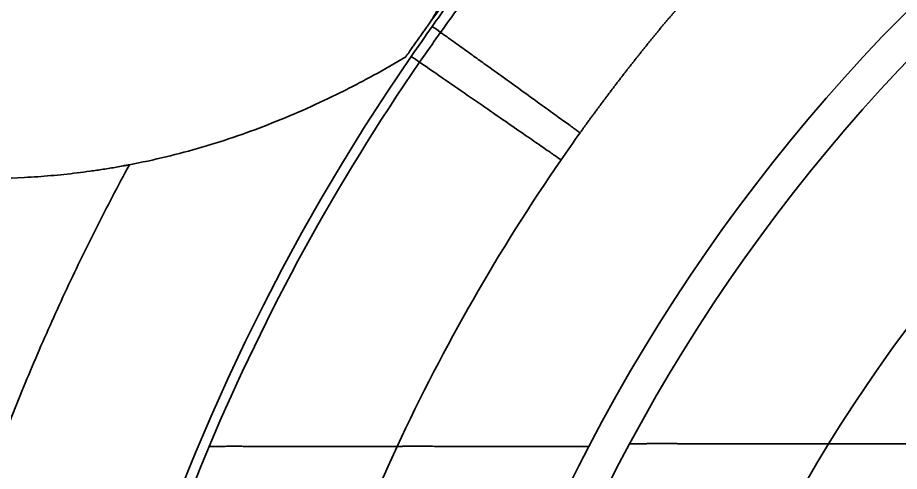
# Model space of a CAD drawing. Header units: millimetres. Extents: x -742 to 742, y -525 to 525.
# Drawn here: x -349.78 to -319.22, y 176.04 to 191.76 of the extents above; entities that cross this region are included whole.
import ezdxf

# ---------------------------------------------------------------- set-up
doc = ezdxf.new("R2010")
doc.units = ezdxf.units.MM
doc.layers.add('粗实线层', color=7, linetype='Continuous', lineweight=35)

msp = doc.modelspace()

# ---------------------------------------------------------------- linework, layer by layer
at = {"layer": '粗实线层'}
for radius, start, end in [(62.102, 95.32316, 152.44433), (60.894, 95.40482, 151.75376), (54.914, 95.5183, 148.3456), (74.515, 141.39493, 144.32714), (74.366, 145.39137, 214.60863), (74.015, 145.39137, 157.16043), (68.058, 144.43114, 145.39131), (68.058, 145.39131, 155.03137), (60.894, 151.75349, 174.56704), (54.914, 148.3453, 174.4156), (49.425, 144.3385, 174.1252), (74.013, 157.16043, 175.82604), (68.058, 155.03112, 175.1452), (62.099, 152.44406, 174.65809)]:
    msp.add_arc((-274.93, 148.179), radius, start, end, dxfattribs=at)
for points, degree, knots in [([(-335.463, 191.633), (-335.45, 191.653), (-335.425, 191.694), (-335.388, 191.756), (-335.352, 191.817), (-335.315, 191.878), (-335.279, 191.94), (-335.244, 192.001), (-335.208, 192.062), (-335.173, 192.123), (-335.138, 192.184), (-335.104, 192.245), (-335.07, 192.306), (-335.036, 192.366), (-335.002, 192.427), (-334.969, 192.488), (-334.936, 192.548), (-334.903, 192.609), (-334.87, 192.669), (-334.838, 192.729), (-334.806, 192.789), (-334.775, 192.85), (-334.743, 192.91), (-334.712, 192.97), (-334.681, 193.03), (-334.651, 193.089), (-334.62, 193.149), (-334.59, 193.209), (-334.561, 193.268), (-334.531, 193.328), (-334.502, 193.387), (-334.473, 193.447), (-334.399, 193.599), (-334.282, 193.846), (-334.125, 194.195), (-333.971, 194.555), (-333.82, 194.924), (-333.695, 195.246), (-333.586, 195.536), (-333.486, 195.811), (-333.367, 196.146), (-333.231, 196.542), (-333.108, 196.911), (-333.004, 197.227), (-332.926, 197.466), (-332.854, 197.687), (-332.788, 197.889), (-332.728, 198.074), (-332.673, 198.242), (-332.624, 198.391), (-332.562, 198.576), (-332.488, 198.796), (-332.399, 199.054), (-332.313, 199.297), (-332.23, 199.527), (-332.149, 199.743), (-332.05, 199.999), (-331.93, 200.293), (-331.787, 200.621), (-331.644, 200.929), (-331.534, 201.15), (-331.459, 201.291), (-331.423, 201.359), (-331.386, 201.427), (-331.349, 201.494), (-331.311, 201.56), (-331.273, 201.626), (-331.235, 201.691), (-331.197, 201.755), (-331.158, 201.819), (-331.119, 201.882), (-331.079, 201.944), (-331.04, 202.005), (-331, 202.066), (-330.959, 202.127), (-330.918, 202.187), (-330.877, 202.246), (-330.835, 202.304), (-330.794, 202.362), (-330.751, 202.42), (-330.709, 202.477), (-330.665, 202.533), (-330.622, 202.589), (-330.578, 202.644), (-330.534, 202.699), (-330.489, 202.753), (-330.444, 202.807), (-330.399, 202.86), (-330.353, 202.913), (-330.307, 202.965), (-330.26, 203.017), (-330.213, 203.068), (-330.165, 203.119), (-330.117, 203.169), (-330.069, 203.219), (-330.036, 203.252), (-330.02, 203.269)], 3, [0, 0, 0, 0, 0.071151, 0.142071, 0.212761, 0.283224, 0.353464, 0.423482, 0.493281, 0.562865, 0.632234, 0.701393, 0.770343, 0.839086, 0.907625, 0.975963, 1.044101, 1.112042, 1.179788, 1.247341, 1.314703, 1.381877, 1.448865, 1.515668, 1.582288, 1.648725, 1.71498, 1.781049, 1.846934, 1.912633, 1.978145, 2.043469, 2.108605, 2.478235, 2.856549, 3.243504, 3.639031, 4.042972, 4.269926, 4.560416, 4.914131, 5.330538, 5.809414, 6.079276, 6.330566, 6.563351, 6.777667, 6.973518, 7.150879, 7.309727, 7.450056, 7.739833, 8.015841, 8.278043, 8.526439, 8.761046, 8.981842, 9.365803, 9.730634, 10.076502, 10.403821, 10.483013, 10.56162, 10.639657, 10.717139, 10.794081, 10.8705, 10.94641, 11.021827, 11.096769, 11.17125, 11.245288, 11.318899, 11.392101, 11.46491, 11.537343, 11.609418, 11.681153, 11.752565, 11.823672, 11.894492, 11.965043, 12.035344, 12.105414, 12.17527, 12.244932, 12.314417, 12.383747, 12.452938, 12.522011, 12.590984, 12.659877, 12.728709, 12.7975, 12.866268, 12.935035, 12.935035, 12.935035, 12.935035]), ([(-331.014, 196.471), (-331.196, 196.263), (-331.555, 195.843), (-332.264, 194.994), (-333.48, 193.481), (-334.477, 192.151), (-335.121, 191.251)], 3, [0, 0, 0, 0, 0.830596, 1.661191, 3.322382, 6.644765, 6.644765, 6.644765, 6.644765]), ([(-333.16, 194.672), (-333.254, 194.538), (-333.347, 194.404), (-333.534, 194.135), (-333.627, 194.001), (-333.907, 193.598), (-334.093, 193.33), (-334.374, 192.928), (-334.468, 192.794), (-334.656, 192.526), (-334.75, 192.393), (-335.034, 191.992), (-335.224, 191.726), (-335.411, 191.458)], 3, [0, 0, 0, 0, 0.490479, 0.490479, 0.980957, 0.980957, 1.961915, 1.961915, 2.452393, 2.452393, 2.942872, 2.942872, 3.923829, 3.923829, 3.923829, 3.923829]), ([(-326.739, 192.292), (-326.765, 192.262), (-326.816, 192.202), (-326.893, 192.112), (-326.97, 192.022), (-327.047, 191.931), (-327.124, 191.84), (-327.201, 191.748), (-327.278, 191.657), (-327.355, 191.564), (-327.433, 191.472), (-327.51, 191.379), (-327.587, 191.285), (-327.664, 191.191), (-327.741, 191.097), (-327.819, 191.003), (-327.896, 190.908), (-327.973, 190.812), (-328.05, 190.717), (-328.128, 190.62), (-328.205, 190.524), (-328.282, 190.427), (-328.36, 190.33), (-328.437, 190.232), (-328.514, 190.134), (-328.592, 190.035), (-328.669, 189.936), (-328.746, 189.837), (-328.824, 189.737), (-328.901, 189.637), (-328.978, 189.537), (-329.055, 189.436), (-329.133, 189.335), (-329.21, 189.233), (-329.287, 189.131), (-329.364, 189.028), (-329.442, 188.926), (-329.519, 188.822), (-329.596, 188.719), (-329.673, 188.614), (-329.75, 188.51), (-329.828, 188.405), (-329.905, 188.3), (-329.982, 188.194), (-330.059, 188.088), (-330.136, 187.981), (-330.213, 187.874), (-330.264, 187.803), (-330.29, 187.767)], 3, [0, 0, 0, 0, 0.118127, 0.236561, 0.355303, 0.474352, 0.59371, 0.713375, 0.833348, 0.953629, 1.074218, 1.195115, 1.316321, 1.437834, 1.559656, 1.681786, 1.804225, 1.926972, 2.050028, 2.173392, 2.297066, 2.421047, 2.545338, 2.669938, 2.794846, 2.920063, 3.04559, 3.171426, 3.29757, 3.424024, 3.550788, 3.67786, 3.805242, 3.932934, 4.060935, 4.189245, 4.317865, 4.446795, 4.576035, 4.705584, 4.835443, 4.965612, 5.096091, 5.22688, 5.357979, 5.489388, 5.621107, 5.753136, 5.753136, 5.753136, 5.753136]), ([(-330.29, 187.767), (-330.294, 187.771), (-330.303, 187.778), (-330.326, 187.795), (-330.376, 187.832), (-330.472, 187.903), (-330.629, 188.017), (-330.887, 188.205), (-331.292, 188.499), (-331.903, 188.939), (-332.608, 189.447), (-333.262, 189.917), (-333.815, 190.314), (-334.242, 190.62), (-334.605, 190.881), (-334.899, 191.091), (-335.047, 191.197), (-335.121, 191.251)], 3, [0, 0, 0, 0, 0.093072, 0.186144, 0.372288, 0.744576, 1.116865, 1.489153, 2.233729, 2.978305, 3.722882, 4.467458, 4.839746, 5.212034, 5.584323, 5.770467, 5.956611, 5.956611, 5.956611, 5.956611]), ([(-345.907, 186.666), (-345.058, 186.827), (-344.22, 187.029), (-342.569, 187.513), (-341.756, 187.794), (-340.552, 188.27), (-340.154, 188.438), (-339.364, 188.792), (-338.777, 189.069), (-338.201, 189.362), (-337.819, 189.562), (-337.63, 189.663), (-337.065, 189.971), (-336.694, 190.184), (-336.327, 190.403)], 3, [0, 0, 0, 0, 2.583938, 2.583938, 5.167876, 5.167876, 6.459845, 6.459845, 7.751814, 8.397798, 8.397798, 9.043783, 9.043783, 10.335752, 10.335752, 10.335752, 10.335752]), ([(-336.196, 190.593), (-336.209, 190.561), (-336.223, 190.54), (-336.235, 190.522), (-336.287, 190.474), (-336.3, 190.456), (-336.313, 190.436), (-336.327, 190.403)], 2, [0, 0, 0, 0.0582213, 0.0582213, 0.1164427, 0.174664, 0.174664, 0.2328854, 0.2328854, 0.2328854]), ([(-330.945, 186.834), (-330.981, 186.859), (-331.044, 186.902), (-331.221, 187.024), (-331.335, 187.103), (-331.612, 187.294), (-331.775, 187.407), (-332.143, 187.661), (-332.348, 187.802), (-332.795, 188.111), (-333.036, 188.277), (-333.547, 188.63), (-333.817, 188.815), (-334.375, 189.201), (-334.664, 189.4), (-335.251, 189.805), (-335.549, 190.011), (-335.848, 190.217)], 3, [0, 0, 0, 0, 0.744566, 0.744566, 1.489131, 1.489131, 2.233697, 2.233697, 2.978262, 2.978262, 3.722828, 3.722828, 4.467393, 4.467393, 5.211959, 5.211959, 5.956524, 5.956524, 5.956524, 5.956524]), ([(-345.907, 186.666), (-350.687, 177.865), (-353.168, 168.097), (-354.406, 163.22), (-355.035, 158.228), (-355.669, 153.202), (-355.669, 148.177), (-355.668, 143.153), (-355.034, 138.125), (-354.403, 133.131), (-353.165, 128.257), (-350.682, 118.487), (-345.901, 109.69)], 2, [0, 0, 0, 20.055684, 20.055684, 30.083526, 30.083526, 40.111369, 40.111369, 50.139211, 50.139211, 60.167053, 60.167053, 80.222737, 80.222737, 80.222737]), ([(-345.907, 186.666), (-345.945, 186.659), (-346.02, 186.644), (-346.171, 186.616), (-346.36, 186.582), (-346.587, 186.544), (-346.889, 186.495), (-347.267, 186.44), (-347.872, 186.361), (-348.629, 186.283), (-349.843, 186.197), (-351.063, 186.174), (-352.124, 186.202), (-352.738, 186.233), (-353.045, 186.254), (-353.198, 186.265)], 3, [0, 0, 0, 0, 0.114432, 0.228863, 0.457727, 0.68659, 0.915453, 1.37318, 1.830907, 2.74636, 3.661813, 5.492719, 6.408172, 6.865899, 7.323627, 7.323627, 7.323627, 7.323627]), ([(-328.572, 176.998), (-328.558, 176.998), (-328.529, 176.998), (-328.486, 176.999), (-328.444, 177), (-328.401, 177), (-328.359, 177.001), (-328.316, 177.001), (-328.274, 177.001), (-328.232, 177.002), (-328.191, 177.002), (-328.149, 177.003), (-328.108, 177.003), (-328.066, 177.003), (-328.025, 177.003), (-327.984, 177.004), (-327.944, 177.004), (-327.903, 177.004), (-327.863, 177.004), (-327.822, 177.004), (-327.782, 177.005), (-327.742, 177.005), (-327.703, 177.005), (-327.663, 177.005), (-327.624, 177.005), (-327.585, 177.005), (-327.546, 177.005), (-327.507, 177.005), (-327.468, 177.005), (-327.43, 177.005), (-327.391, 177.005), (-327.353, 177.005), (-327.315, 177.005), (-327.278, 177.005), (-327.24, 177.005), (-327.203, 177.005), (-327.165, 177.004), (-327.128, 177.004), (-327.092, 177.004), (-327.055, 177.004), (-327.019, 177.004), (-326.982, 177.004), (-326.946, 177.004), (-326.91, 177.004), (-326.875, 177.003), (-326.839, 177.003), (-326.804, 177.003), (-326.769, 177.003), (-326.734, 177.003), (-326.699, 177.002), (-326.664, 177.002), (-326.63, 177.002), (-326.596, 177.002), (-326.562, 177.002), (-326.528, 177.001), (-326.494, 177.001), (-326.461, 177.001), (-326.428, 177.001), (-326.395, 177.001), (-326.362, 177), (-326.329, 177), (-326.296, 177), (-326.264, 177), (-326.232, 177), (-326.2, 176.999), (-326.168, 176.999), (-326.137, 176.999), (-326.105, 176.999), (-326.074, 176.999), (-326.043, 176.998), (-326.013, 176.998), (-325.982, 176.998), (-325.951, 176.998), (-325.921, 176.998), (-325.891, 176.997), (-325.861, 176.997), (-325.832, 176.997), (-325.802, 176.997), (-325.773, 176.997), (-325.744, 176.997), (-325.715, 176.997), (-325.686, 176.996), (-325.658, 176.996), (-325.629, 176.996), (-325.601, 176.996), (-325.573, 176.996), (-325.545, 176.996), (-325.518, 176.996), (-325.49, 176.995), (-325.463, 176.995), (-325.436, 176.995), (-325.409, 176.995), (-325.383, 176.995), (-325.356, 176.995), (-325.33, 176.995), (-325.304, 176.995), (-325.278, 176.995), (-325.252, 176.995), (-325.226, 176.995), (-325.201, 176.995), (-325.176, 176.995), (-325.151, 176.995), (-325.126, 176.994), (-325.101, 176.994), (-325.077, 176.994), (-325.052, 176.994), (-325.028, 176.994), (-325.004, 176.994), (-324.981, 176.994), (-324.957, 176.994), (-324.934, 176.994), (-324.91, 176.994), (-324.887, 176.994), (-324.864, 176.994), (-324.842, 176.994), (-324.819, 176.994), (-324.797, 176.995), (-324.774, 176.995), (-324.752, 176.995), (-324.731, 176.995), (-324.709, 176.995), (-324.687, 176.995), (-324.666, 176.995), (-324.645, 176.995), (-324.624, 176.995), (-324.603, 176.995), (-324.582, 176.995), (-324.562, 176.995), (-324.542, 176.995), (-324.521, 176.995), (-324.501, 176.995), (-324.482, 176.996), (-324.462, 176.996), (-324.442, 176.996), (-324.423, 176.996), (-324.404, 176.996), (-324.385, 176.996), (-324.366, 176.996), (-324.348, 176.996), (-324.329, 176.996), (-324.311, 176.997), (-324.292, 176.997), (-324.274, 176.997), (-324.257, 176.997), (-324.239, 176.997), (-324.221, 176.997), (-324.204, 176.997), (-324.187, 176.997), (-324.17, 176.997), (-324.153, 176.998), (-324.136, 176.998), (-324.119, 176.998), (-324.103, 176.998), (-324.087, 176.998), (-324.07, 176.998), (-324.054, 176.998), (-324.039, 176.998), (-324.023, 176.999), (-324.007, 176.999), (-323.992, 176.999), (-323.977, 176.999), (-323.962, 176.999), (-323.947, 176.999), (-323.932, 176.999), (-323.917, 176.999), (-323.903, 176.999), (-323.888, 176.999), (-323.874, 177), (-323.86, 177), (-323.846, 177), (-323.832, 177), (-323.819, 177), (-323.805, 177), (-323.792, 177), (-323.779, 177), (-323.766, 177), (-323.753, 177), (-323.74, 177), (-323.709, 177), (-323.661, 177), (-323.596, 177), (-323.531, 177), (-323.468, 177), (-323.406, 177), (-323.346, 177), (-323.286, 177), (-323.227, 177), (-323.17, 177), (-323.114, 177), (-323.058, 177), (-323.004, 176.999), (-322.951, 176.999), (-322.899, 176.999), (-322.849, 176.999), (-322.799, 176.999), (-322.751, 176.999), (-322.703, 176.999), (-322.657, 176.999), (-322.612, 176.998), (-322.568, 176.998), (-322.525, 176.998), (-322.483, 176.998), (-322.442, 176.998), (-322.402, 176.998), (-322.364, 176.998), (-322.326, 176.998), (-322.29, 176.998), (-322.255, 176.998), (-322.22, 176.998), (-322.187, 176.998), (-322.155, 176.998), (-322.124, 176.998), (-322.094, 176.998), (-322.065, 176.998), (-322.037, 176.999), (-322.01, 176.999), (-321.984, 176.999), (-321.959, 176.999), (-321.935, 176.999), (-321.913, 176.999), (-321.891, 176.999), (-321.87, 176.999), (-321.85, 176.999), (-321.831, 176.999), (-321.814, 176.999), (-321.797, 176.999), (-321.781, 176.999), (-321.766, 176.999), (-321.752, 176.999), (-321.739, 176.999), (-321.727, 176.999), (-321.716, 176.999), (-321.706, 176.999), (-321.696, 176.999), (-321.688, 176.998), (-321.681, 176.998), (-321.677, 176.998), (-321.674, 176.998)], 3, [0, 0, 0, 0, 0.030752, 0.061392, 0.091921, 0.122338, 0.152645, 0.18284, 0.212924, 0.242897, 0.27276, 0.302511, 0.332151, 0.36168, 0.391099, 0.420407, 0.449604, 0.478691, 0.507667, 0.536533, 0.565288, 0.593933, 0.622467, 0.650891, 0.679205, 0.707409, 0.735503, 0.763486, 0.79136, 0.819123, 0.846777, 0.87432, 0.901754, 0.929078, 0.956293, 0.983398, 1.010393, 1.037278, 1.064054, 1.090721, 1.117278, 1.143726, 1.170065, 1.196294, 1.222414, 1.248425, 1.274327, 1.300119, 1.325803, 1.351378, 1.376844, 1.4022, 1.427449, 1.452588, 1.477619, 1.502541, 1.527354, 1.552059, 1.576655, 1.601142, 1.625522, 1.649792, 1.673955, 1.698009, 1.721955, 1.745792, 1.769522, 1.793143, 1.816656, 1.840062, 1.863359, 1.886548, 1.909629, 1.932603, 1.955468, 1.978226, 2.000876, 2.023418, 2.045853, 2.06818, 2.090399, 2.112511, 2.134515, 2.156412, 2.178201, 2.199883, 2.221458, 2.242925, 2.264286, 2.285538, 2.306684, 2.327722, 2.348654, 2.369478, 2.390195, 2.410806, 2.431309, 2.451705, 2.471994, 2.492177, 2.512253, 2.532222, 2.552084, 2.571839, 2.591488, 2.61103, 2.630465, 2.649794, 2.669016, 2.688132, 2.707142, 2.726044, 2.744841, 2.763531, 2.782115, 2.800592, 2.818963, 2.837228, 2.855386, 2.873439, 2.891385, 2.909225, 2.926959, 2.944587, 2.962109, 2.979525, 2.996835, 3.014039, 3.031137, 3.048129, 3.065016, 3.081796, 3.098471, 3.11504, 3.131503, 3.14786, 3.164112, 3.180258, 3.196299, 3.212234, 3.228063, 3.243787, 3.259405, 3.274918, 3.290326, 3.305628, 3.320824, 3.335915, 3.350901, 3.365782, 3.380557, 3.395227, 3.409792, 3.424251, 3.438606, 3.452855, 3.466999, 3.481038, 3.494972, 3.508801, 3.522525, 3.536144, 3.549658, 3.563067, 3.576371, 3.58957, 3.602664, 3.615654, 3.628539, 3.641319, 3.653994, 3.666564, 3.67903, 3.691391, 3.703648, 3.7158, 3.727847, 3.73979, 3.751628, 3.814293, 3.876625, 3.938625, 4.000297, 4.061642, 4.122662, 4.183358, 4.243734, 4.30379, 4.363529, 4.422952, 4.482062, 4.540861, 4.59935, 4.657531, 4.715407, 4.77298, 4.830251, 4.887222, 4.943896, 5.000274, 5.056358, 5.112151, 5.167655, 5.222871, 5.277802, 5.332449, 5.386815, 5.440902, 5.494712, 5.548248, 5.60151, 5.654502, 5.707226, 5.759683, 5.811876, 5.863808, 5.91548, 5.966895, 6.018055, 6.068962, 6.119619, 6.170029, 6.220192, 6.270113, 6.319792, 6.369234, 6.41844, 6.467412, 6.516154, 6.564668, 6.612956, 6.661021, 6.708866, 6.756493, 6.803906, 6.851106, 6.898097, 6.898097, 6.898097, 6.898097]), ([(-315.093, 176.998), (-315.109, 176.998), (-315.141, 176.997), (-315.189, 176.997), (-315.237, 176.997), (-315.284, 176.996), (-315.332, 176.996), (-315.379, 176.996), (-315.427, 176.996), (-315.474, 176.996), (-315.521, 176.995), (-315.568, 176.995), (-315.615, 176.995), (-315.662, 176.995), (-315.709, 176.995), (-315.756, 176.995), (-315.802, 176.994), (-315.848, 176.994), (-315.895, 176.994), (-315.941, 176.994), (-315.987, 176.994), (-316.033, 176.994), (-316.078, 176.994), (-316.124, 176.994), (-316.169, 176.994), (-316.215, 176.994), (-316.26, 176.994), (-316.305, 176.994), (-316.35, 176.994), (-316.395, 176.994), (-316.439, 176.994), (-316.484, 176.994), (-316.528, 176.994), (-316.572, 176.994), (-316.616, 176.994), (-316.66, 176.994), (-316.704, 176.994), (-316.748, 176.994), (-316.791, 176.995), (-316.834, 176.995), (-316.877, 176.995), (-316.92, 176.995), (-316.963, 176.995), (-317.006, 176.995), (-317.048, 176.995), (-317.091, 176.995), (-317.133, 176.995), (-317.175, 176.995), (-317.217, 176.995), (-317.258, 176.995), (-317.3, 176.995), (-317.341, 176.996), (-317.382, 176.996), (-317.423, 176.996), (-317.464, 176.996), (-317.505, 176.996), (-317.545, 176.996), (-317.586, 176.996), (-317.626, 176.996), (-317.666, 176.996), (-317.706, 176.996), (-317.745, 176.996), (-317.785, 176.996), (-317.824, 176.997), (-317.863, 176.997), (-317.902, 176.997), (-317.941, 176.997), (-317.979, 176.997), (-318.017, 176.997), (-318.056, 176.997), (-318.094, 176.997), (-318.131, 176.997), (-318.169, 176.997), (-318.206, 176.997), (-318.243, 176.997), (-318.281, 176.997), (-318.317, 176.997), (-318.354, 176.997), (-318.39, 176.997), (-318.427, 176.997), (-318.463, 176.997), (-318.499, 176.997), (-318.534, 176.997), (-318.57, 176.997), (-318.605, 176.997), (-318.64, 176.997), (-318.675, 176.997), (-318.71, 176.997), (-318.744, 176.997), (-318.779, 176.997), (-318.813, 176.997), (-318.847, 176.997), (-318.88, 176.997), (-318.914, 176.997), (-318.947, 176.997), (-318.98, 176.997), (-319.013, 176.997), (-319.046, 176.997), (-319.078, 176.997), (-319.11, 176.997), (-319.142, 176.997), (-319.174, 176.997), (-319.206, 176.997), (-319.237, 176.997), (-319.269, 176.997), (-319.3, 176.997), (-319.331, 176.997), (-319.361, 176.997), (-319.392, 176.997), (-319.422, 176.997), (-319.452, 176.997), (-319.482, 176.997), (-319.511, 176.997), (-319.54, 176.997), (-319.57, 176.997), (-319.599, 176.997), (-319.627, 176.997), (-319.656, 176.997), (-319.684, 176.997), (-319.712, 176.997), (-319.883, 176.997), (-320.179, 176.998), (-320.566, 176.998), (-320.9, 176.999), (-321.179, 176.999), (-321.337, 176.998), (-321.417, 176.998), (-321.441, 176.997), (-321.464, 176.997), (-321.486, 176.997), (-321.506, 176.997), (-321.526, 176.997), (-321.544, 176.997), (-321.561, 176.996), (-321.577, 176.996), (-321.593, 176.996), (-321.606, 176.996), (-321.619, 176.996), (-321.631, 176.996), (-321.642, 176.996), (-321.652, 176.997), (-321.66, 176.997), (-321.668, 176.997), (-321.672, 176.997), (-321.674, 176.998)], 3, [0, 0, 0, 0, 0.034794, 0.069516, 0.104164, 0.13874, 0.173243, 0.207673, 0.24203, 0.276314, 0.310525, 0.344663, 0.378727, 0.412719, 0.446637, 0.480481, 0.514253, 0.54795, 0.581575, 0.615125, 0.648603, 0.682006, 0.715336, 0.748592, 0.781774, 0.814882, 0.847917, 0.880877, 0.913764, 0.946576, 0.979315, 1.011979, 1.044569, 1.077085, 1.109527, 1.141895, 1.174188, 1.206407, 1.238551, 1.270622, 1.302617, 1.334539, 1.366386, 1.398158, 1.429856, 1.461479, 1.493027, 1.524501, 1.555901, 1.587225, 1.618475, 1.649651, 1.680751, 1.711777, 1.742728, 1.773605, 1.804406, 1.835133, 1.865785, 1.896362, 1.926864, 1.957292, 1.987645, 2.017923, 2.048126, 2.078254, 2.108307, 2.138286, 2.16819, 2.198019, 2.227773, 2.257452, 2.287057, 2.316587, 2.346042, 2.375422, 2.404728, 2.433959, 2.463115, 2.492197, 2.521204, 2.550136, 2.578994, 2.607778, 2.636486, 2.665121, 2.693681, 2.722166, 2.750578, 2.778915, 2.807177, 2.835366, 2.86348, 2.89152, 2.919487, 2.947379, 2.975197, 3.002941, 3.030612, 3.058208, 3.085731, 3.113181, 3.140557, 3.167859, 3.195088, 3.222243, 3.249326, 3.276335, 3.303271, 3.330134, 3.356924, 3.383642, 3.410286, 3.436858, 3.463358, 3.489784, 3.516139, 3.542421, 3.568632, 3.59477, 3.620836, 4.046551, 4.463934, 4.873737, 5.276823, 5.674164, 5.726928, 5.779399, 5.83158, 5.883474, 5.935084, 5.986412, 6.037463, 6.088238, 6.138742, 6.188978, 6.238948, 6.288657, 6.338108, 6.387304, 6.436249, 6.484947, 6.533401, 6.581615, 6.581615, 6.581615, 6.581615]), ([(-336.627, 176.908), (-336.629, 176.908), (-336.632, 176.908), (-336.637, 176.908), (-336.642, 176.907), (-336.648, 176.907), (-336.653, 176.907), (-336.659, 176.907), (-336.665, 176.907), (-336.672, 176.907), (-336.678, 176.907), (-336.685, 176.907), (-336.692, 176.907), (-336.699, 176.907), (-336.707, 176.907), (-336.714, 176.907), (-336.722, 176.906), (-336.73, 176.906), (-336.738, 176.906), (-336.747, 176.906), (-336.756, 176.906), (-336.765, 176.906), (-336.774, 176.906), (-336.783, 176.906), (-336.793, 176.906), (-336.803, 176.906), (-336.813, 176.906), (-336.823, 176.906), (-336.834, 176.906), (-336.844, 176.906), (-336.855, 176.906), (-336.866, 176.906), (-336.878, 176.906), (-336.889, 176.906), (-336.901, 176.906), (-336.913, 176.906), (-336.925, 176.906), (-336.938, 176.906), (-336.951, 176.906), (-336.963, 176.906), (-336.977, 176.906), (-336.99, 176.907), (-337.003, 176.907), (-337.017, 176.907), (-337.031, 176.907), (-337.045, 176.907), (-337.06, 176.907), (-337.074, 176.907), (-337.089, 176.907), (-337.104, 176.907), (-337.12, 176.907), (-337.135, 176.907), (-337.151, 176.907), (-337.167, 176.907), (-337.183, 176.907), (-337.199, 176.907), (-337.216, 176.907), (-337.232, 176.907), (-337.249, 176.907), (-337.342, 176.907), (-337.528, 176.907), (-337.842, 176.908), (-338.207, 176.908), (-338.531, 176.909), (-338.789, 176.908), (-338.966, 176.908), (-339.157, 176.907), (-339.364, 176.907), (-339.586, 176.906), (-339.824, 176.906), (-340.078, 176.906), (-340.349, 176.906), (-340.568, 176.907), (-340.727, 176.907), (-340.82, 176.907), (-340.913, 176.907), (-341.006, 176.908), (-341.099, 176.908), (-341.191, 176.908), (-341.284, 176.909), (-341.376, 176.909), (-341.468, 176.91), (-341.559, 176.91), (-341.651, 176.91), (-341.742, 176.911), (-341.832, 176.911), (-341.923, 176.911), (-342.013, 176.912), (-342.102, 176.912), (-342.191, 176.912), (-342.28, 176.912), (-342.368, 176.912), (-342.456, 176.912), (-342.543, 176.912), (-342.63, 176.911), (-342.716, 176.911), (-342.802, 176.91), (-342.887, 176.91), (-342.972, 176.909), (-343.056, 176.908), (-343.112, 176.908), (-343.14, 176.907)], 3, [0, 0, 0, 0, 0.024916, 0.049841, 0.074776, 0.099721, 0.124676, 0.149642, 0.174618, 0.199604, 0.224602, 0.24961, 0.274629, 0.29966, 0.324702, 0.349755, 0.374821, 0.399897, 0.424986, 0.450088, 0.475201, 0.500327, 0.525465, 0.550616, 0.57578, 0.600957, 0.626148, 0.651351, 0.676569, 0.701799, 0.727044, 0.752303, 0.777575, 0.802863, 0.828164, 0.85348, 0.878811, 0.904156, 0.929517, 0.954893, 0.980284, 1.005691, 1.031114, 1.056552, 1.082006, 1.107476, 1.132963, 1.158466, 1.183985, 1.209522, 1.235075, 1.260645, 1.286232, 1.311837, 1.337459, 1.363099, 1.388757, 1.414433, 1.440126, 1.465839, 1.830458, 2.209517, 2.603387, 3.012424, 3.163562, 3.323396, 3.491948, 3.66924, 3.855294, 4.050133, 4.253779, 4.466256, 4.687587, 4.758441, 4.828876, 4.898892, 4.968489, 5.037667, 5.106425, 5.174764, 5.242684, 5.310184, 5.377265, 5.443926, 5.510167, 5.575989, 5.64139, 5.706372, 5.770933, 5.835074, 5.898795, 5.962095, 6.024975, 6.087434, 6.149473, 6.211091, 6.272287, 6.333063, 6.393417, 6.453351, 6.512862, 6.512862, 6.512862, 6.512862]), ([(-336.627, 176.908), (-336.626, 176.908), (-336.623, 176.908), (-336.618, 176.908), (-336.612, 176.908), (-336.607, 176.908), (-336.601, 176.909), (-336.595, 176.909), (-336.589, 176.909), (-336.583, 176.909), (-336.576, 176.909), (-336.569, 176.909), (-336.562, 176.909), (-336.555, 176.91), (-336.548, 176.91), (-336.54, 176.91), (-336.532, 176.91), (-336.524, 176.91), (-336.515, 176.91), (-336.507, 176.91), (-336.498, 176.911), (-336.489, 176.911), (-336.479, 176.911), (-336.47, 176.911), (-336.46, 176.911), (-336.45, 176.911), (-336.439, 176.912), (-336.429, 176.912), (-336.418, 176.912), (-336.407, 176.912), (-336.396, 176.912), (-336.384, 176.912), (-336.373, 176.912), (-336.361, 176.912), (-336.348, 176.913), (-336.336, 176.913), (-336.323, 176.913), (-336.31, 176.913), (-336.297, 176.913), (-336.284, 176.913), (-336.27, 176.913), (-336.256, 176.913), (-336.242, 176.913), (-336.228, 176.913), (-336.213, 176.914), (-336.198, 176.914), (-336.183, 176.914), (-336.168, 176.914), (-336.152, 176.914), (-336.137, 176.914), (-336.121, 176.914), (-336.104, 176.914), (-336.088, 176.914), (-336.071, 176.914), (-336.054, 176.914), (-336.037, 176.914), (-336.019, 176.914), (-336.002, 176.914), (-335.984, 176.914), (-335.9, 176.914), (-335.74, 176.913), (-335.48, 176.912), (-335.191, 176.911), (-334.876, 176.91), (-334.538, 176.909), (-334.178, 176.909), (-333.794, 176.909), (-333.38, 176.909), (-332.935, 176.909), (-332.599, 176.909), (-332.388, 176.909), (-332.311, 176.908), (-332.234, 176.908), (-332.157, 176.908), (-332.08, 176.908), (-332.002, 176.908), (-331.924, 176.908), (-331.845, 176.907), (-331.766, 176.907), (-331.688, 176.907), (-331.608, 176.907), (-331.529, 176.906), (-331.449, 176.906), (-331.369, 176.906), (-331.289, 176.906), (-331.209, 176.905), (-331.128, 176.905), (-331.048, 176.905), (-330.967, 176.905), (-330.886, 176.905), (-330.805, 176.905), (-330.723, 176.905), (-330.642, 176.905), (-330.56, 176.905), (-330.479, 176.905), (-330.397, 176.906), (-330.315, 176.906), (-330.233, 176.906), (-330.151, 176.907), (-330.069, 176.907), (-330.014, 176.908), (-329.987, 176.908)], 3, [0, 0, 0, 0, 0.024935, 0.049901, 0.0749, 0.099931, 0.124995, 0.150091, 0.175219, 0.200381, 0.225576, 0.250805, 0.276067, 0.301362, 0.326692, 0.352056, 0.377454, 0.402886, 0.428353, 0.453855, 0.479392, 0.504964, 0.530571, 0.556214, 0.581893, 0.607607, 0.633358, 0.659145, 0.684968, 0.710827, 0.736724, 0.762657, 0.788627, 0.814635, 0.840679, 0.866762, 0.892882, 0.919039, 0.945235, 0.971469, 0.997742, 1.024052, 1.050402, 1.07679, 1.103217, 1.129683, 1.156188, 1.182733, 1.209317, 1.235941, 1.262605, 1.289308, 1.316052, 1.342836, 1.36966, 1.396525, 1.42343, 1.450376, 1.477363, 1.504392, 1.822404, 2.142659, 2.465369, 2.790734, 3.118935, 3.438133, 3.768686, 4.11067, 4.464136, 4.829109, 4.887048, 4.94502, 5.003023, 5.061058, 5.119126, 5.177226, 5.235359, 5.293523, 5.35172, 5.40995, 5.468211, 5.526505, 5.584832, 5.643191, 5.701582, 5.760006, 5.818463, 5.876952, 5.935474, 5.994028, 6.052615, 6.111234, 6.169886, 6.228571, 6.287288, 6.346038, 6.404821, 6.463636, 6.522485, 6.581366, 6.640279, 6.640279, 6.640279, 6.640279])]:
    msp.add_open_spline(points, degree=degree, knots=knots, dxfattribs=at)
for points, degree in [([(-335.463, 191.633), (-336.196, 190.593)], 1), ([(-336.137, 190.417), (-335.897, 190.765), (-335.654, 191.112), (-335.411, 191.458)], 3), ([(-335.121, 191.251), (-335.22, 191.321), (-335.319, 191.392), (-335.411, 191.458)], 3), ([(-335.848, 190.217), (-335.728, 190.39), (-335.488, 190.736), (-335.244, 191.079), (-335.121, 191.251)], 3), ([(-336.137, 190.417), (-336.045, 190.353), (-335.946, 190.285), (-335.848, 190.217)], 3)]:
    msp.add_open_spline(points, degree=degree, dxfattribs=at)

doc.saveas('drawing.dxf')
